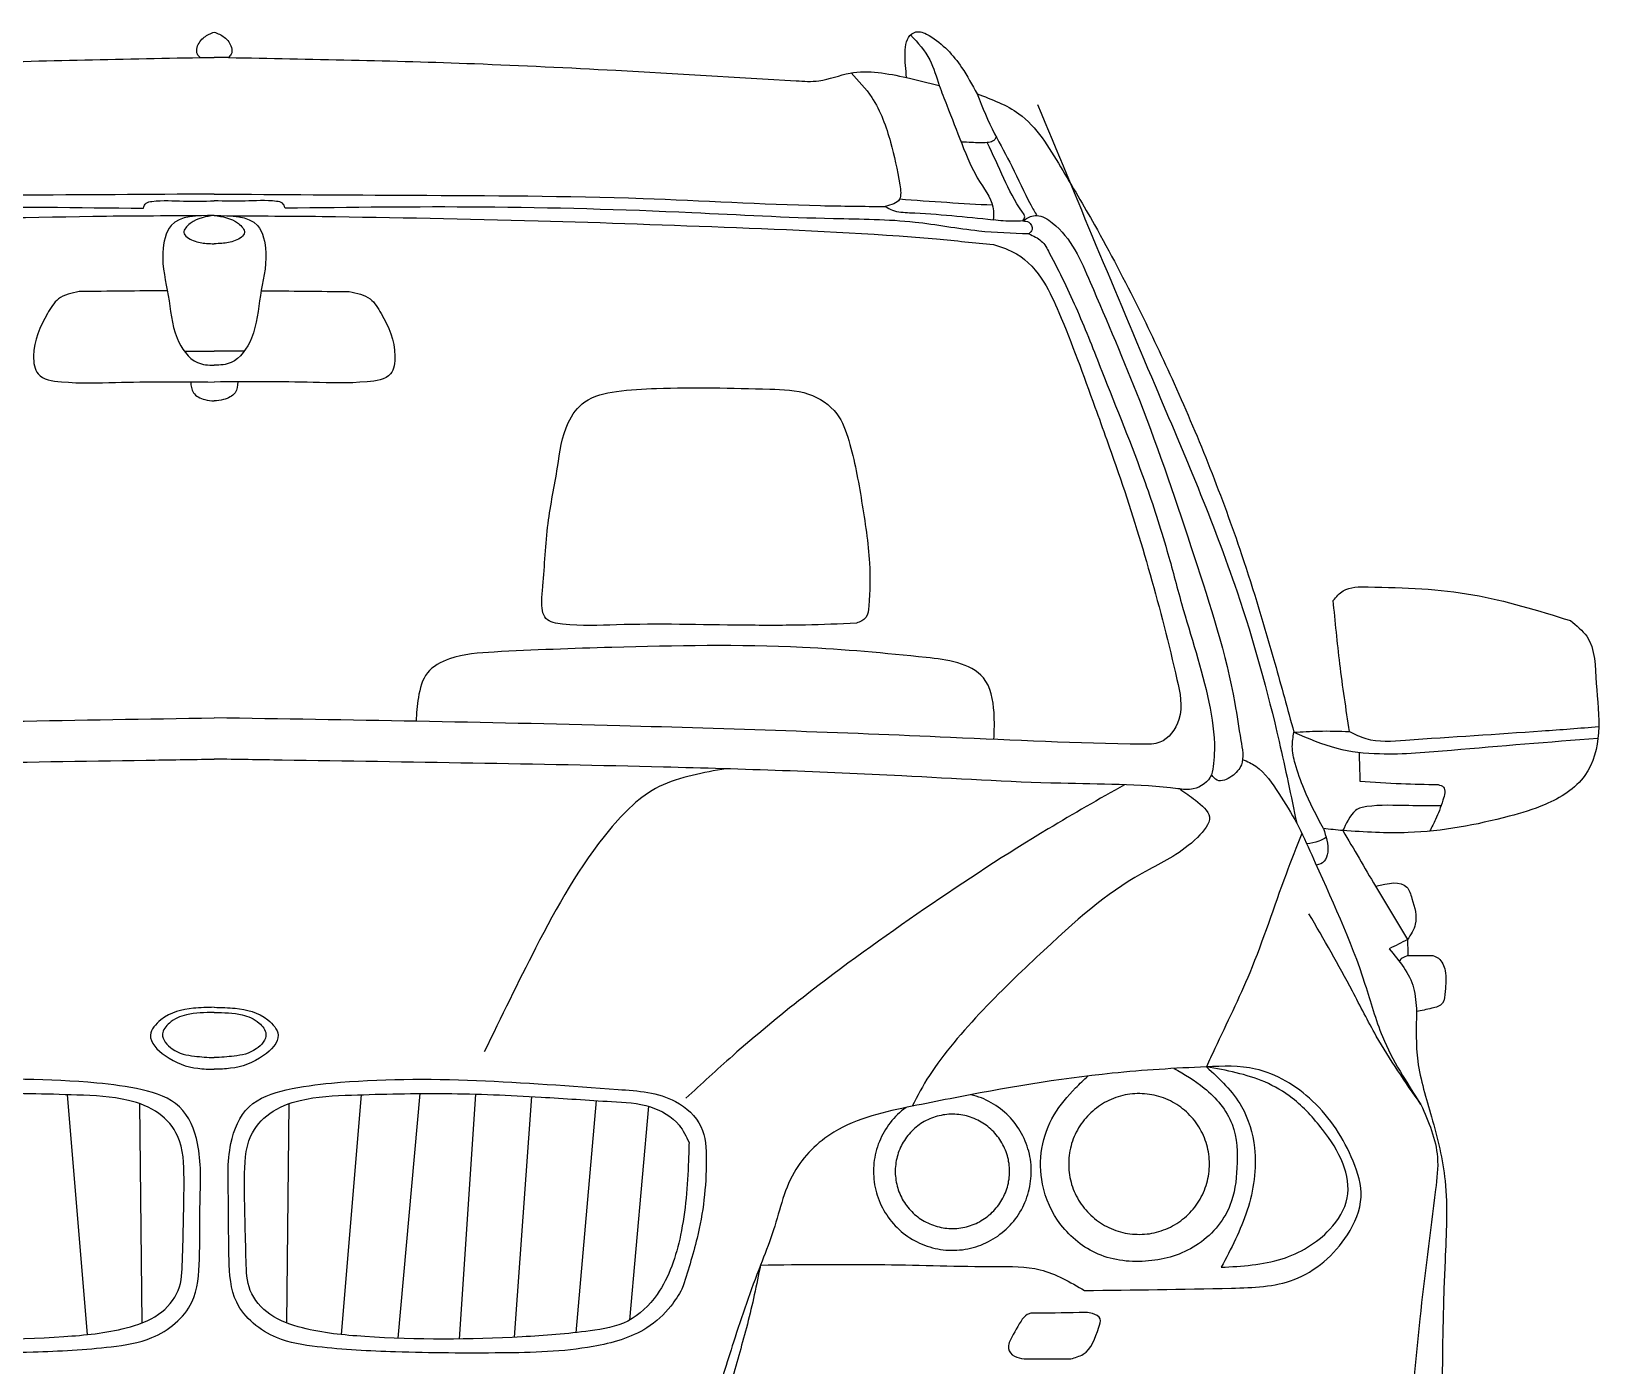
# Model space of a CAD drawing. Header units: millimetres. Extents: x -13123 to 16075, y -1 to 10560.
# Drawn here: x 6799 to 8016, y 711 to 1746 of the extents above; entities that cross this region are included whole.
import ezdxf

# ---------------------------------------------------------------- set-up
doc = ezdxf.new("R2010")
doc.units = ezdxf.units.MM
doc.header["$MEASUREMENT"] = 0
doc.layers.add('inner', color=180, linetype='Continuous')
doc.layers.add('outer', color=200, linetype='Continuous')

msp = doc.modelspace()

# ---------------------------------------------------------------- linework, layer by layer
at = {"layer": 'inner'}
for points in [[(6930.4, 1725.5), (6941.3, 1725.5)], [(6952.3, 1725.5), (6941.3, 1725.5)], [(6883.2, 925.2), (6883.2, 925.2)], [(6999.5, 925.2), (6999.5, 925.2)], [(6827.3, 920.9), (6842.8, 734.8)], [(6883.3, 914), (6885.2, 743.8)], [(6999.3, 914), (6997.5, 743.8)], [(7055.3, 920.9), (7039.9, 734.8)], [(7100.7, 921.8), (7083.7, 732)], [(7144.1, 921.4), (7131.4, 731.4)], [(7187.5, 919.5), (7173.9, 732.7)], [(7237.5, 916.4), (7221.8, 736.3)], [(7279.3, 922.4), (7279.3, 922.4)], [(7478, 910.9), (7476.3, 909.6), (7474.6, 908.3), (7473, 906.9), (7471.5, 905.5), (7469.9, 904), (7468.5, 902.4), (7467.1, 900.8), (7465.8, 899.2), (7464.5, 897.5), (7463.3, 895.7), (7462.1, 893.9), (7461, 892.1), (7460, 890.3), (7459, 888.4), (7458.1, 886.4), (7457.3, 884.5), (7456.5, 882.5), (7455.8, 880.5), (7455.2, 878.5), (7454.6, 876.4), (7454.1, 874.3), (7453.7, 872.3), (7453.4, 870.2), (7453.1, 868.1), (7452.9, 865.9), (7452.8, 863.8), (7452.8, 861.7), (7452.8, 859.6), (7452.9, 857.4), (7453.1, 855.3), (7453.3, 853.2), (7453.6, 851.1), (7454, 849), (7454.5, 846.9), (7455, 844.9), (7455.6, 842.9), (7456.3, 840.8), (7457.1, 838.9), (7457.9, 836.9), (7458.8, 835), (7459.7, 833.1), (7460.7, 831.2), (7461.8, 829.4), (7463, 827.6), (7464.2, 825.8), (7465.4, 824.1), (7466.8, 822.5), (7468.2, 820.8), (7469.6, 819.3), (7471.1, 817.8), (7472.6, 816.3), (7474.2, 814.9), (7475.9, 813.5), (7477.5, 812.2), (7479.3, 811), (7481, 809.8), (7482.9, 808.7), (7484.7, 807.7), (7486.6, 806.7), (7488.5, 805.8), (7490.5, 804.9), (7492.4, 804.1), (7494.4, 803.4), (7496.5, 802.8), (7498.5, 802.2), (7500.6, 801.7), (7502.6, 801.3), (7504.7, 800.9), (7506.9, 800.6), (7509, 800.4), (7511.1, 800.3), (7513.2, 800.2), (7515.3, 800.2), (7517.5, 800.3), (7519.6, 800.5), (7521.7, 800.7), (7523.8, 801), (7525.9, 801.4), (7528, 801.8), (7530, 802.4), (7532.1, 803), (7534.1, 803.6), (7536.1, 804.3), (7538.1, 805.1), (7540, 806), (7541.9, 807), (7543.8, 808), (7545.6, 809), (7547.4, 810.2), (7549.2, 811.3), (7550.9, 812.6), (7552.6, 813.9), (7554.2, 815.3), (7555.8, 816.7), (7557.3, 818.2), (7558.8, 819.7), (7560.2, 821.3), (7561.6, 822.9), (7562.9, 824.6), (7564.1, 826.3), (7565.3, 828.1), (7566.4, 829.9), (7567.5, 831.7), (7568.5, 833.6), (7569.4, 835.5), (7570.3, 837.4), (7571.1, 839.4), (7571.8, 841.4), (7572.5, 843.4), (7573.1, 845.5), (7573.6, 847.5), (7574, 849.6), (7574.4, 851.7), (7574.7, 853.8), (7574.9, 855.9), (7575.1, 858), (7575.2, 860.2), (7575.2, 862.3), (7575.1, 864.4), (7575, 866.5), (7574.8, 868.7), (7574.5, 870.8), (7574.1, 872.9), (7573.7, 874.9), (7573.2, 877), (7572.6, 879), (7571.9, 881.1), (7571.2, 883.1), (7570.4, 885), (7569.6, 887), (7568.7, 888.9), (7567.7, 890.8), (7566.6, 892.6), (7565.5, 894.4), (7564.3, 896.2), (7563.1, 897.9), (7561.8, 899.6), (7560.4, 901.3), (7559, 902.9), (7557.6, 904.4), (7556.1, 905.9), (7554.5, 907.3), (7552.9, 908.7), (7551.2, 910), (7549.5, 911.3), (7547.7, 912.5), (7545.9, 913.6), (7544.1, 914.7), (7542.2, 915.7), (7540.3, 916.7), (7538.4, 917.6), (7536.5, 918.4), (7534.5, 919.1), (7532.4, 919.8), (7530.4, 920.4), (7528.4, 920.9)], [(7278.3, 911.9), (7263.4, 746)]]:
    msp.add_lwpolyline(points, dxfattribs=at)
for points in [[(7713.4, 867.2), (7713.4, 869), (7713.3, 870.9), (7713.1, 872.8), (7712.9, 874.7), (7712.6, 876.6), (7712.2, 878.4), (7711.8, 880.3), (7711.3, 882.1), (7710.8, 883.9), (7710.2, 885.7), (7709.5, 887.5), (7708.8, 889.3), (7708, 891), (7707.1, 892.7), (7706.2, 894.3), (7705.2, 896), (7704.2, 897.5), (7703.1, 899.1), (7702, 900.6), (7700.8, 902.1), (7699.5, 903.5), (7698.3, 904.9), (7696.9, 906.3), (7695.5, 907.6), (7694.1, 908.8), (7692.6, 910), (7691.1, 911.2), (7689.6, 912.3), (7688, 913.3), (7686.4, 914.3), (7684.7, 915.2), (7683.1, 916.1), (7681.3, 916.9), (7679.6, 917.7), (7677.8, 918.4), (7676, 919), (7674.2, 919.5), (7672.4, 920.1), (7670.6, 920.5), (7668.7, 920.9), (7666.8, 921.2), (7665, 921.4), (7663.1, 921.6), (7661.2, 921.7), (7659.3, 921.8), (7657.4, 921.8), (7655.5, 921.7), (7653.6, 921.5), (7651.7, 921.3), (7649.8, 921), (7648, 920.7), (7646.1, 920.3), (7644.3, 919.8), (7642.5, 919.3), (7640.7, 918.7), (7638.9, 918), (7637.1, 917.3), (7635.4, 916.5), (7633.7, 915.7), (7632, 914.8), (7630.4, 913.8), (7628.8, 912.8), (7627.2, 911.7), (7625.7, 910.6), (7624.2, 909.4), (7622.8, 908.2), (7621.4, 906.9), (7620, 905.6), (7618.7, 904.2), (7617.4, 902.8), (7616.2, 901.4), (7615.1, 899.9), (7614, 898.3), (7612.9, 896.8), (7611.9, 895.1), (7611, 893.5), (7610.1, 891.8), (7609.2, 890.1), (7608.5, 888.4), (7607.8, 886.6), (7607.1, 884.8), (7606.5, 883), (7606, 881.2), (7605.6, 879.4), (7605.2, 877.5), (7604.9, 875.7), (7604.6, 873.8), (7604.4, 871.9), (7604.3, 870), (7604.2, 868.1), (7604.2, 866.2), (7604.3, 864.3), (7604.4, 862.4), (7604.6, 860.5), (7604.9, 858.7), (7605.2, 856.8), (7605.6, 854.9), (7606, 853.1), (7606.5, 851.3), (7607.1, 849.5), (7607.8, 847.7), (7608.5, 845.9), (7609.2, 844.2), (7610.1, 842.5), (7611, 840.8), (7611.9, 839.2), (7612.9, 837.6), (7614, 836), (7615.1, 834.4), (7616.2, 832.9), (7617.4, 831.5), (7618.7, 830.1), (7620, 828.7), (7621.4, 827.4), (7622.8, 826.1), (7624.2, 824.9), (7625.7, 823.7), (7627.2, 822.6), (7628.8, 821.5), (7630.4, 820.5), (7632, 819.5), (7633.7, 818.6), (7635.4, 817.8), (7637.1, 817), (7638.9, 816.3), (7640.7, 815.6), (7642.5, 815), (7644.3, 814.5), (7646.1, 814), (7648, 813.6), (7649.8, 813.3), (7651.7, 813), (7653.6, 812.8), (7655.5, 812.6), (7657.4, 812.6), (7659.3, 812.5), (7661.2, 812.6), (7663.1, 812.7), (7665, 812.9), (7666.8, 813.1), (7668.7, 813.4), (7670.6, 813.8), (7672.4, 814.3), (7674.2, 814.8), (7676, 815.3), (7677.8, 816), (7679.6, 816.6), (7681.3, 817.4), (7683.1, 818.2), (7684.7, 819.1), (7686.4, 820), (7688, 821), (7689.6, 822), (7691.1, 823.1), (7692.6, 824.3), (7694.1, 825.5), (7695.5, 826.7), (7696.9, 828), (7698.3, 829.4), (7699.5, 830.8), (7700.8, 832.2), (7702, 833.7), (7703.1, 835.2), (7704.2, 836.8), (7705.2, 838.4), (7706.2, 840), (7707.1, 841.6), (7708, 843.3), (7708.8, 845.1), (7709.5, 846.8), (7710.2, 848.6), (7710.8, 850.4), (7711.3, 852.2), (7711.8, 854), (7712.2, 855.9), (7712.6, 857.7), (7712.9, 859.6), (7713.1, 861.5), (7713.3, 863.4), (7713.4, 865.3)], [(7558.3, 861.4), (7558.3, 863), (7558.2, 864.5), (7558.1, 866), (7557.9, 867.6), (7557.6, 869.1), (7557.4, 870.6), (7557, 872.1), (7556.6, 873.6), (7556.2, 875.1), (7555.7, 876.5), (7555.1, 878), (7554.5, 879.4), (7553.9, 880.8), (7553.2, 882.1), (7552.4, 883.5), (7551.6, 884.8), (7550.8, 886.1), (7549.9, 887.4), (7549, 888.6), (7548, 889.8), (7547, 891), (7546, 892.1), (7544.9, 893.2), (7543.8, 894.2), (7542.6, 895.3), (7541.4, 896.2), (7540.2, 897.2), (7539, 898.1), (7537.7, 898.9), (7536.4, 899.7), (7535, 900.5), (7533.7, 901.2), (7532.3, 901.8), (7530.9, 902.4), (7529.4, 903), (7528, 903.5), (7526.5, 904), (7525, 904.4), (7523.5, 904.7), (7522, 905), (7520.5, 905.3), (7519, 905.5), (7517.4, 905.6), (7515.9, 905.7), (7514.4, 905.8), (7512.8, 905.8), (7511.3, 905.7), (7509.7, 905.6), (7508.2, 905.4), (7506.7, 905.2), (7505.2, 904.9), (7503.7, 904.6), (7502.2, 904.2), (7500.7, 903.7), (7499.3, 903.3), (7497.8, 902.7), (7496.4, 902.1), (7495, 901.5), (7493.6, 900.8), (7492.2, 900.1), (7490.9, 899.3), (7489.6, 898.5), (7488.3, 897.6), (7487.1, 896.7), (7485.9, 895.7), (7484.7, 894.8), (7483.6, 893.7), (7482.5, 892.6), (7481.4, 891.5), (7480.4, 890.4), (7479.4, 889.2), (7478.5, 888), (7477.6, 886.7), (7476.7, 885.5), (7475.9, 884.2), (7475.1, 882.8), (7474.4, 881.5), (7473.7, 880.1), (7473.1, 878.7), (7472.5, 877.2), (7472, 875.8), (7471.6, 874.3), (7471.1, 872.8), (7470.8, 871.3), (7470.4, 869.8), (7470.2, 868.3), (7470, 866.8), (7469.8, 865.3), (7469.7, 863.7), (7469.6, 862.2), (7469.6, 860.7), (7469.7, 859.1), (7469.8, 857.6), (7470, 856.1), (7470.2, 854.5), (7470.4, 853), (7470.8, 851.5), (7471.1, 850), (7471.6, 848.5), (7472, 847.1), (7472.5, 845.6), (7473.1, 844.2), (7473.7, 842.8), (7474.4, 841.4), (7475.1, 840), (7475.9, 838.7), (7476.7, 837.4), (7477.6, 836.1), (7478.5, 834.9), (7479.4, 833.7), (7480.4, 832.5), (7481.4, 831.3), (7482.5, 830.2), (7483.6, 829.1), (7484.7, 828.1), (7485.9, 827.1), (7487.1, 826.2), (7488.3, 825.2), (7489.6, 824.4), (7490.9, 823.6), (7492.2, 822.8), (7493.6, 822), (7495, 821.4), (7496.4, 820.7), (7497.8, 820.1), (7499.3, 819.6), (7500.7, 819.1), (7502.2, 818.7), (7503.7, 818.3), (7505.2, 818), (7506.7, 817.7), (7508.2, 817.5), (7509.7, 817.3), (7511.3, 817.2), (7512.8, 817.1), (7514.4, 817.1), (7515.9, 817.1), (7517.4, 817.2), (7519, 817.4), (7520.5, 817.6), (7522, 817.8), (7523.5, 818.1), (7525, 818.5), (7526.5, 818.9), (7528, 819.4), (7529.4, 819.9), (7530.9, 820.4), (7532.3, 821), (7533.7, 821.7), (7535, 822.4), (7536.4, 823.2), (7537.7, 824), (7539, 824.8), (7540.2, 825.7), (7541.4, 826.6), (7542.6, 827.6), (7543.8, 828.6), (7544.9, 829.7), (7546, 830.8), (7547, 831.9), (7548, 833.1), (7549, 834.3), (7549.9, 835.5), (7550.8, 836.8), (7551.6, 838), (7552.4, 839.4), (7553.2, 840.7), (7553.9, 842.1), (7554.5, 843.5), (7555.1, 844.9), (7555.7, 846.3), (7556.2, 847.8), (7556.6, 849.3), (7557, 850.8), (7557.4, 852.3), (7557.6, 853.8), (7557.9, 855.3), (7558.1, 856.8), (7558.2, 858.4), (7558.3, 859.9)]]:
    msp.add_lwpolyline(points, close=True, dxfattribs=at)
for points, knots in [([(7481.5, 1743.1), (7487.3, 1737.1), (7497.4, 1725.5), (7502.9, 1705.2), (7511.6, 1683.8), (7521.2, 1658.2), (7532.5, 1631), (7546.9, 1612.6), (7545.8, 1602), (7545.6, 1599.7)], [5.928672, 5.928672, 5.928672, 5.928672, 30.553969, 51.664532, 67.960877, 99.985652, 133.374823, 157.648487, 164.660049, 164.660049, 164.660049, 164.660049]), ([(7435.4, 1713.6), (7441.1, 1707.6), (7455.4, 1692.3), (7466.6, 1660.5), (7471.8, 1635.7), (7475.2, 1613.6), (7466.5, 1611.2), (7461.9, 1609.9)], [0, 0, 0, 0, 24.839273, 62.519304, 96.461026, 107.631759, 119.858779, 119.858779, 119.858779, 119.858779]), ([(7533.1, 1697.3), (7537.3, 1686.8), (7545.2, 1667.6), (7561.6, 1640.1), (7570.5, 1618), (7577.9, 1605.7), (7579.5, 1603)], [0, 0, 0, 0, 33.845725, 62.306495, 95.704172, 105.229881, 105.229881, 105.229881, 105.229881]), ([(7580, 1689.1), (7610.2, 1616.4), (7662.4, 1490.6), (7732.4, 1328.4), (7764.2, 1213.1), (7776.7, 1152.6), (7781.1, 1131.5)], [0, 0, 0, 0, 236.420414, 408.639509, 529.295878, 594.097389, 594.097389, 594.097389, 594.097389]), ([(7548, 1663.9), (7547.4, 1662.4), (7545.7, 1660.2), (7538.2, 1659.1), (7530.2, 1659.5), (7523.5, 1659.8), (7520.7, 1659.9)], [7.398991, 7.398991, 7.398991, 7.398991, 12.244038, 16.565654, 28.658359, 36.839945, 36.839945, 36.839945, 36.839945]), ([(7568.6, 1598.7), (7569.3, 1599.8), (7571, 1602), (7562.4, 1613.3), (7554.1, 1631.6), (7545.4, 1650.2), (7541, 1659.6)], [0, 0, 0, 0, 3.43032, 7.464642, 37.388118, 68.174072, 68.174072, 68.174072, 68.174072]), ([(6941.3, 1619.6), (6890.1, 1619.3), (6779.2, 1618.5), (6622.3, 1618.2), (6500.1, 1610.7), (6437.5, 1610.1), (6420.7, 1609.9)], [10.271212, 10.271212, 10.271212, 10.271212, 163.927856, 342.962835, 480.853024, 531.002412, 531.002412, 531.002412, 531.002412]), ([(6941.3, 1619.6), (6992.6, 1619.3), (7103.4, 1618.5), (7260.3, 1618.2), (7382.5, 1610.7), (7445.2, 1610.1), (7461.9, 1609.9)], [10.271212, 10.271212, 10.271212, 10.271212, 163.927856, 342.962835, 480.853024, 531.002412, 531.002412, 531.002412, 531.002412]), ([(6309.4, 1588.7), (6322.4, 1589.1), (6352, 1590.1), (6402, 1599.9), (6476.6, 1600), (6588.4, 1606.5), (6730.3, 1610.5), (6835.6, 1609.2), (6886.4, 1608.6)], [0, 0, 0, 0, 38.994457, 88.89938, 152.196925, 262.048319, 425.274496, 577.788862, 577.788862, 577.788862, 577.788862]), ([(6886.4, 1608.6), (6886.9, 1610.2), (6888, 1613.3), (6900.2, 1615), (6917.1, 1613.8), (6933.3, 1614.1), (6941.3, 1614.4)], [0, 0, 0, 0, 4.508355, 9.183449, 33.649661, 57.621858, 57.621858, 57.621858, 57.621858]), ([(6996.3, 1608.6), (6995.8, 1610.2), (6994.7, 1613.3), (6982.5, 1615), (6965.6, 1613.8), (6949.4, 1614.1), (6941.3, 1614.4)], [0, 0, 0, 0, 4.508355, 9.183449, 33.649661, 57.621858, 57.621858, 57.621858, 57.621858]), ([(7573.3, 1588.7), (7560.3, 1589.1), (7530.7, 1590.1), (7480.7, 1599.9), (7406.1, 1600), (7294.2, 1606.5), (7152.4, 1610.5), (7047.1, 1609.2), (6996.3, 1608.6)], [0, 0, 0, 0, 38.994457, 88.89938, 152.196925, 262.048319, 425.274496, 577.788862, 577.788862, 577.788862, 577.788862]), ([(7461.9, 1609.9), (7463.8, 1608.9), (7469.5, 1605.6), (7498.5, 1604.6), (7524.2, 1601.9), (7545.6, 1599.7)], [0, 0, 0, 0, 6.336205, 19.595037, 84.715467, 84.715467, 84.715467, 84.715467]), ([(7545.2, 1610.9), (7533.4, 1611.5), (7509.2, 1612.9), (7485.2, 1614.6), (7472.9, 1615.6)], [7.22736, 7.22736, 7.22736, 7.22736, 42.668513, 79.675957, 79.675957, 79.675957, 79.675957]), ([(6857.7, 1602.3), (6801.8, 1601.4), (6694.6, 1599.5), (6535.7, 1593.7), (6417.8, 1588.8), (6351.5, 1581.9), (6336.8, 1580.4)], [0, 0, 0, 0, 167.586402, 321.628917, 476.990175, 521.471367, 521.471367, 521.471367, 521.471367]), ([(6941.3, 1602.9), (6928.1, 1602.9), (6906.4, 1603), (6898.9, 1569.4), (6906.8, 1541.1), (6908.5, 1510.5), (6924, 1487.9), (6936.7, 1486.8), (6941.3, 1486.8)], [0, 0, 0, 0, 34.318231, 56.102228, 89.844232, 123.656054, 148.25342, 161.648184, 161.648184, 161.648184, 161.648184]), ([(6941.3, 1602.9), (6935, 1602.1), (6925.8, 1601), (6914.8, 1589.1), (6925.8, 1582.4), (6933.8, 1581.3), (6939.3, 1581.1), (6941.3, 1581.1)], [0, 0, 0, 0, 19.707109, 28.231566, 37.784723, 48.399912, 54.415161, 54.415161, 54.415161, 54.415161]), ([(6941.3, 1602.9), (6954.6, 1602.9), (6976.3, 1603), (6983.8, 1569.4), (6975.9, 1541.1), (6974.2, 1510.5), (6958.6, 1487.9), (6946, 1486.8), (6941.3, 1486.8)], [0, 0, 0, 0, 34.318231, 56.102228, 89.844232, 123.656054, 148.25342, 161.648184, 161.648184, 161.648184, 161.648184]), ([(6941.3, 1602.9), (6947.7, 1602.1), (6956.9, 1601), (6967.9, 1589.1), (6956.9, 1582.4), (6948.8, 1581.3), (6943.3, 1581.1), (6941.3, 1581.1)], [0, 0, 0, 0, 19.707109, 28.231566, 37.784723, 48.399912, 54.415161, 54.415161, 54.415161, 54.415161]), ([(7025, 1602.3), (7080.9, 1601.4), (7188.1, 1599.5), (7346.9, 1593.7), (7464.9, 1588.8), (7531.1, 1581.9), (7545.9, 1580.4)], [0, 0, 0, 0, 167.586402, 321.628917, 476.990175, 521.471367, 521.471367, 521.471367, 521.471367]), ([(7568.6, 1598.7), (7563.5, 1598.5), (7555.8, 1598.2), (7548.2, 1599.3), (7545.6, 1599.7)], [0, 0, 0, 0, 15.119246, 23.030155, 23.030155, 23.030155, 23.030155]), ([(7568.6, 1598.7), (7570.5, 1600), (7573.8, 1602.3), (7582.3, 1603.8), (7604.6, 1589.6), (7626.8, 1537), (7664.1, 1451.3), (7700.6, 1342.2), (7729.4, 1253.1), (7736.9, 1199.7), (7741.1, 1178.2), (7731.6, 1167.5), (7720.3, 1162.3), (7716.3, 1167.4), (7714.9, 1169.2)], [0, 0, 0, 0, 6.798453, 11.886215, 25.116984, 79.78307, 179.066118, 307.514232, 425.706758, 454.885267, 473.765243, 485.38091, 496.990106, 503.287096, 503.287096, 503.287096, 503.287096]), ([(7568.6, 1598.7), (7570.2, 1598.7), (7574.1, 1598.7), (7577, 1592.4), (7574.4, 1589.7), (7573.3, 1588.7)], [0, 0, 0, 0, 4.763136, 11.000694, 15.236002, 15.236002, 15.236002, 15.236002]), ([(6309.4, 1588.7), (6305.9, 1587.1), (6298.9, 1584.1), (6287.1, 1562.1), (6271.1, 1529.3), (6247.7, 1469), (6222.6, 1407.9), (6202.8, 1347.4), (6188.3, 1290), (6171.2, 1239.7), (6164.7, 1197.2), (6166, 1178.4), (6167.3, 1165.8), (6179.8, 1156.4), (6220.3, 1162), (6295.3, 1161.5), (6428.4, 1170.1), (6629.7, 1176.7), (6807.6, 1179.1), (6923.7, 1181), (6941.3, 1181.3)], [0, 0, 0, 0, 11.070609, 22.08312, 72.257853, 122.526677, 215.28527, 270.678825, 313.319691, 392.786436, 430.132978, 440.724423, 449.481715, 467.386526, 479.494427, 570.255606, 693.662879, 878.844075, 1174.518109, 1227.34361, 1227.34361, 1227.34361, 1227.34361]), ([(7573.3, 1588.7), (7576.8, 1587.1), (7583.8, 1584.1), (7595.6, 1562.1), (7611.6, 1529.3), (7634.9, 1469), (7660.1, 1407.9), (7679.8, 1347.4), (7694.4, 1290), (7711.5, 1239.7), (7718, 1197.2), (7716.7, 1178.4), (7715.4, 1165.8), (7702.9, 1156.4), (7662.4, 1162), (7587.3, 1161.5), (7454.2, 1170.1), (7253, 1176.7), (7075.1, 1179.1), (6958.9, 1181), (6941.3, 1181.3)], [0, 0, 0, 0, 11.070609, 22.08312, 72.257853, 122.526677, 215.28527, 270.678825, 313.319691, 392.786436, 430.132978, 440.724423, 449.481715, 467.386526, 479.494427, 570.255606, 693.662879, 878.844075, 1174.518109, 1227.34361, 1227.34361, 1227.34361, 1227.34361]), ([(6336.8, 1580.4), (6330.6, 1578.4), (6314.6, 1573.3), (6297.2, 1552.9), (6278.9, 1512), (6261, 1462.1), (6226.8, 1368.1), (6204.5, 1288.8), (6188.1, 1214.4), (6203.8, 1192.6), (6268.1, 1193.2), (6404.6, 1200), (6646.4, 1208.5), (6836.6, 1211.6), (6941.3, 1213.2)], [0, 0, 0, 0, 19.283866, 49.826756, 75.984848, 154.480648, 208.423357, 375.386982, 406.47981, 429.434728, 443.063455, 592.121928, 848.708177, 1163.498406, 1163.498406, 1163.498406, 1163.498406]), ([(7545.9, 1580.4), (7552.1, 1578.4), (7568.1, 1573.3), (7585.5, 1552.9), (7603.8, 1512), (7621.7, 1462.1), (7655.9, 1368.1), (7678.2, 1288.8), (7694.6, 1214.4), (7678.8, 1192.6), (7614.6, 1193.2), (7478, 1200), (7236.2, 1208.5), (7046.1, 1211.6), (6941.3, 1213.2)], [0, 0, 0, 0, 19.283866, 49.826756, 75.984848, 154.480648, 208.423357, 375.386982, 406.47981, 429.434728, 443.063455, 592.121928, 848.708177, 1163.498406, 1163.498406, 1163.498406, 1163.498406]), ([(6836.6, 1543.9), (6830.7, 1542.8), (6820, 1540.6), (6808, 1520.8), (6799.3, 1502), (6802.8, 1476.3), (6832, 1472.4), (6875.5, 1474.1), (6915.3, 1474.1), (6941.3, 1473.8)], [0, 0, 0, 0, 17.182728, 31.190894, 66.001826, 80.28243, 99.418379, 141.418809, 218.610829, 218.610829, 218.610829, 218.610829]), ([(7046.1, 1543.9), (7052, 1542.8), (7062.7, 1540.6), (7074.7, 1520.8), (7083.4, 1502), (7079.8, 1476.3), (7050.6, 1472.4), (7007.2, 1474.1), (6967.4, 1474.1), (6941.3, 1473.8)], [0, 0, 0, 0, 17.182728, 31.190894, 66.001826, 80.28243, 99.418379, 141.418809, 218.610829, 218.610829, 218.610829, 218.610829]), ([(6923.2, 1474), (6923.2, 1470.8), (6923.9, 1464.3), (6933, 1459.9), (6938.9, 1459.3), (6941.3, 1459.2)], [4.225349, 4.225349, 4.225349, 4.225349, 13.175402, 23.608841, 30.80592, 30.80592, 30.80592, 30.80592]), ([(6959.5, 1474), (6959.5, 1470.8), (6958.7, 1464.3), (6949.7, 1459.9), (6943.7, 1459.3), (6941.3, 1459.2)], [4.225349, 4.225349, 4.225349, 4.225349, 13.175402, 23.608841, 30.80592, 30.80592, 30.80592, 30.80592]), ([(7439.5, 1286.7), (7442.3, 1287.8), (7448.3, 1290.2), (7450.1, 1308.9), (7450.5, 1337.9), (7443.7, 1381.5), (7436.9, 1420.2), (7425.8, 1451.7), (7401.7, 1467.5), (7352.8, 1468.9), (7303, 1470), (7255.3, 1467.5), (7228.6, 1461.8), (7211.6, 1438.3), (7207.8, 1404.6), (7198.8, 1363), (7197.6, 1327.5), (7195, 1303.7), (7196.1, 1288.1), (7222.4, 1284), (7270.9, 1286.8), (7335.3, 1285), (7397.2, 1284.9), (7426.3, 1286.1), (7439.5, 1286.7)], [0, 0, 0, 0, 8.531654, 17.819432, 51.035423, 99.474769, 147.581444, 170.392375, 197.074364, 227.364015, 315.267603, 346.464587, 372.384541, 392.900102, 428.400583, 472.651455, 521.212365, 532.670236, 546.934086, 560.571241, 602.318881, 701.007658, 749.032124, 788.548423, 788.548423, 788.548423, 788.548423]), ([(7546.2, 1196.5), (7546.5, 1203.4), (7547, 1219.6), (7542.4, 1245.7), (7517.6, 1257.5), (7470.2, 1262.6), (7380.5, 1270.9), (7268.6, 1268.7), (7177.2, 1265.6), (7128.4, 1262.5), (7104.4, 1249.9), (7099.2, 1229.7), (7098.2, 1216.7), (7098, 1210.6)], [6.426469, 6.426469, 6.426469, 6.426469, 27.28519, 55.401536, 78.406865, 103.179035, 199.548518, 347.354164, 438.807426, 473.99177, 494.081083, 514.357302, 532.826682, 532.826682, 532.826682, 532.826682]), ([(7822, 1202.6), (7826.2, 1200.5), (7839.7, 1194), (7891.5, 1198), (7950.8, 1201.5), (8000.7, 1205.3), (8015.4, 1206.5)], [0, 0, 0, 0, 13.795713, 44.608468, 150.662589, 194.958915, 194.958915, 194.958915, 194.958915]), ([(7801.8, 1127.3), (7796.5, 1137.4), (7787.9, 1153.7), (7780.3, 1175.2), (7776.9, 1190.3), (7778.3, 1198.4), (7778.9, 1202.1)], [0, 0, 0, 0, 34.219332, 55.188551, 68.582537, 79.762222, 79.762222, 79.762222, 79.762222]), ([(7778.9, 1202.1), (7789.8, 1197.4), (7811, 1188.2), (7853, 1183.9), (7920.5, 1190.1), (7977, 1194.6), (8014.8, 1197.6)], [0, 0, 0, 0, 35.531013, 68.960439, 124.997435, 238.880079, 238.880079, 238.880079, 238.880079]), ([(7739.1, 1181), (7742.7, 1179.5), (7754.5, 1174), (7767.3, 1154.6), (7781.7, 1131.8), (7803.7, 1082.1), (7829, 1028.3), (7847.5, 959.5), (7866.4, 930.4), (7877.5, 913.3)], [7.964182, 7.964182, 7.964182, 7.964182, 19.546463, 47.233879, 74.224724, 101.282192, 209.828942, 252.673055, 313.299833, 313.299833, 313.299833, 313.299833]), ([(7338.3, 1173.7), (7329.6, 1172.4), (7311.9, 1169), (7278, 1159.1), (7232.8, 1113.1), (7192.7, 1040.6), (7163.9, 981.1), (7150.8, 954.1)], [59.431652, 59.431652, 59.431652, 59.431652, 85.967001, 113.078873, 164.063129, 272.328343, 362.228628, 362.228628, 362.228628, 362.228628]), ([(7647.6, 1161.4), (7627.7, 1150.2), (7574.8, 1120), (7491.3, 1065.3), (7409.5, 1006.6), (7348.7, 956.4), (7319.3, 929.3), (7307.3, 918.2)], [24.655333, 24.655333, 24.655333, 24.655333, 93.077929, 207.428455, 323.948242, 394.936424, 443.844474, 443.844474, 443.844474, 443.844474]), ([(7690.6, 1158), (7694.5, 1155.4), (7703.2, 1149.1), (7718.4, 1136.5), (7696.7, 1110.6), (7643.4, 1085.5), (7598.8, 1047), (7508.5, 960.2), (7486.7, 920), (7482.7, 911.9)], [18.642958, 18.642958, 18.642958, 18.642958, 32.756874, 49.479378, 67.839532, 114.596921, 237.839696, 348.648069, 375.451011, 375.451011, 375.451011, 375.451011]), ([(7830.1, 1164.1), (7840.8, 1163.4), (7861, 1162), (7881.3, 1161.7), (7890.8, 1161.5)], [0, 0, 0, 0, 32.170116, 60.80447, 60.80447, 60.80447, 60.80447]), ([(7890.8, 1161.5), (7892.4, 1161), (7897.5, 1159.4), (7893.8, 1146.4), (7889.8, 1136.2), (7885.9, 1128.4), (7884.2, 1125.3)], [0, 0, 0, 0, 4.520373, 14.618528, 30.705816, 41.126761, 41.126761, 41.126761, 41.126761]), ([(7893.1, 1145), (7884.8, 1145), (7865.6, 1145), (7842.5, 1146), (7823.9, 1142.3), (7819, 1130), (7816.9, 1126), (7816.8, 1126)], [17.954141, 17.954141, 17.954141, 17.954141, 42.824604, 75.55093, 85.183624, 102.589015, 102.811685, 102.811685, 102.811685, 102.811685]), ([(7785.1, 1123.6), (7780.9, 1113.1), (7766.8, 1077.3), (7748.5, 1020), (7724.4, 971.6), (7713.2, 947.3), (7711.1, 942.6)], [7.89299, 7.89299, 7.89299, 7.89299, 41.721789, 123.299, 188.09779, 203.59004, 203.59004, 203.59004, 203.59004]), ([(7804, 1120.5), (7802.1, 1119.4), (7797.4, 1116.7), (7792, 1116), (7788.8, 1115.6)], [2.882313, 2.882313, 2.882313, 2.882313, 9.438745, 19.003867, 19.003867, 19.003867, 19.003867]), ([(7801.8, 1127.3), (7803.8, 1121.4), (7806.7, 1113.1), (7803.4, 1101.2), (7798.7, 1099.6), (7796.3, 1099.1)], [0, 0, 0, 0, 18.472146, 26.112378, 33.109943, 33.109943, 33.109943, 33.109943]), ([(7877.5, 913.3), (7865.4, 930.7), (7845.8, 958.9), (7820.2, 1010.2), (7802.1, 1041.5), (7790.6, 1061.3)], [0, 0, 0, 0, 63.415264, 102.879532, 171.78264, 171.78264, 171.78264, 171.78264]), ([(7852.9, 1034.1), (7860.8, 1024.6), (7872.7, 1010.1), (7873.7, 991.8), (7874.1, 985.5)], [0, 0, 0, 0, 35.643889, 54.156596, 54.156596, 54.156596, 54.156596]), ([(7867.4, 1029), (7865.7, 1028.3), (7863.1, 1027.3), (7861.2, 1025.4), (7860.6, 1024.5)], [0, 0, 0, 0, 5.069167, 8.314354, 8.314354, 8.314354, 8.314354]), ([(6941.3, 988.7), (6935.9, 988.7), (6921.6, 988.2), (6902.7, 983.9), (6887.2, 965.6), (6905.4, 947.3), (6923.7, 941.2), (6937.1, 940.7), (6941.3, 940.7)], [6.410918, 6.410918, 6.410918, 6.410918, 22.670269, 49.456675, 63.677954, 83.154441, 110.524377, 123.29419, 123.29419, 123.29419, 123.29419]), ([(6941.3, 988.7), (6946.8, 988.7), (6961.1, 988.2), (6980, 983.9), (6995.5, 965.6), (6977.3, 947.3), (6959, 941.2), (6945.6, 940.7), (6941.3, 940.7)], [6.410918, 6.410918, 6.410918, 6.410918, 22.670269, 49.456675, 63.677954, 83.154441, 110.524377, 123.29419, 123.29419, 123.29419, 123.29419]), ([(6941.3, 984.6), (6934, 984.7), (6921.8, 984.4), (6907.3, 978.6), (6898.2, 966.9), (6909.6, 953.5), (6925, 950.6), (6936.2, 949.9), (6941.3, 949.7)], [2.306104, 2.306104, 2.306104, 2.306104, 24.067543, 38.674448, 48.613891, 62.451739, 80.494587, 95.933524, 95.933524, 95.933524, 95.933524]), ([(6941.3, 984.6), (6948.7, 984.7), (6960.9, 984.4), (6975.3, 978.6), (6984.5, 966.9), (6973.1, 953.5), (6957.6, 950.6), (6946.5, 949.9), (6941.3, 949.7)], [2.306104, 2.306104, 2.306104, 2.306104, 24.067543, 38.674448, 48.613891, 62.451739, 80.494587, 95.933524, 95.933524, 95.933524, 95.933524]), ([(6266.2, 769), (6228.5, 769.5), (6174.6, 770.1), (6100.1, 772.3), (6064, 803.9), (6048, 840.5), (6059.9, 879), (6084.8, 917.3), (6128.7, 944.2), (6183.7, 942.2), (6262.6, 937.5), (6338.9, 924.2), (6410.9, 909.8), (6457.1, 899.9), (6497.1, 860.8), (6504.8, 820.3), (6522.4, 777.3), (6537.7, 732.9), (6550.4, 690.1), (6562.6, 657.9), (6583, 642), (6621.3, 630.6), (6659.9, 634.5), (6730.2, 633.6), (6819.6, 635.3), (6900.4, 634.6), (6941.3, 634.2)], [0, 0, 0, 0, 114.182682, 162.999829, 217.056889, 248.195261, 276.69077, 333.011315, 383.859746, 421.802809, 495.0897, 622.438626, 652.449203, 716.399424, 760.359753, 810.822447, 836.733004, 900.041099, 951.194424, 971.553456, 1001.706634, 1024.410328, 1090.383103, 1115.781783, 1235.604486, 1358.351684, 1358.351684, 1358.351684, 1358.351684]), ([(7616.5, 769), (7654.2, 769.5), (7708, 770.1), (7782.5, 772.3), (7818.7, 803.9), (7834.6, 840.5), (7822.8, 879), (7797.9, 917.3), (7754, 944.2), (7699, 942.2), (7620.1, 937.5), (7543.8, 924.2), (7471.8, 909.8), (7425.6, 899.9), (7385.6, 860.8), (7377.9, 820.3), (7360.3, 777.3), (7345, 732.9), (7332.2, 690.1), (7320.1, 657.9), (7299.7, 642), (7261.4, 630.6), (7222.8, 634.5), (7152.5, 633.6), (7063.1, 635.3), (6982.2, 634.6), (6941.3, 634.2)], [0, 0, 0, 0, 114.182682, 162.999829, 217.056889, 248.195261, 276.69077, 333.011315, 383.859746, 421.802809, 495.0897, 622.438626, 652.449203, 716.399424, 760.359753, 810.822447, 836.733004, 900.041099, 951.194424, 971.553456, 1001.706634, 1024.410328, 1090.383103, 1115.781783, 1235.604486, 1358.351684, 1358.351684, 1358.351684, 1358.351684]), ([(7685.8, 941.3), (7694, 936.9), (7712.2, 926), (7734.6, 899.7), (7735.6, 865.5), (7731.3, 830.4), (7705.3, 800.8), (7666.2, 789.3), (7626.5, 793.4), (7596.2, 817.8), (7582.3, 848.9), (7581.6, 879.6), (7591.4, 905.9), (7606.3, 923.2), (7616, 932.5), (7619.3, 935.5)], [16.912304, 16.912304, 16.912304, 16.912304, 44.89528, 80.331266, 114.47883, 144.026859, 184.93217, 223.431082, 262.985046, 299.708988, 334.419166, 362.067591, 389.784117, 416.469588, 429.933778, 429.933778, 429.933778, 429.933778]), ([(7722.5, 787), (7738.6, 787.9), (7769.3, 789.6), (7804.9, 810.5), (7823.7, 839.7), (7818.2, 869.7), (7801.2, 895), (7781, 917.6), (7750.2, 935.4), (7726.5, 939.8), (7711.1, 942.6)], [0, 0, 0, 0, 47.6118, 91.210665, 119.112994, 145.555707, 176.753761, 210.570929, 235.364586, 282.042911, 282.042911, 282.042911, 282.042911]), ([(7711.1, 942.6), (7721.3, 933.1), (7739.8, 915.8), (7751.8, 874.8), (7745.3, 830.2), (7730.1, 801.4), (7722.5, 787)], [0, 0, 0, 0, 41.045054, 74.684242, 123.444033, 172.101218, 172.101218, 172.101218, 172.101218]), ([(6578.5, 770.1), (6574.2, 783.2), (6563.7, 815.7), (6558.6, 858), (6560.5, 897.9), (6587.5, 922.3), (6650.3, 926.4), (6738.1, 933.5), (6825.3, 933.4), (6884, 926.1), (6917.6, 915.1), (6932, 879), (6929.8, 838.5), (6930.5, 797.8), (6927.9, 755.6), (6896.5, 730.3), (6852.1, 723.6), (6793.6, 720.6), (6722.1, 720.2), (6656.3, 721.7), (6609.9, 734.5), (6588.2, 753.9), (6581.2, 765.6), (6578.5, 770.1)], [0, 0, 0, 0, 41.332123, 102.152373, 128.52728, 156.170037, 201.767991, 311.846903, 424.274757, 459.827218, 491.598458, 523.346544, 566.969403, 613.100201, 647.092671, 688.378947, 720.794967, 781.539423, 863.898441, 935.149448, 979.194913, 1004.407423, 1020.052679, 1020.052679, 1020.052679, 1020.052679]), ([(7304.2, 770.1), (7308.4, 783.2), (7319, 815.7), (7324.1, 858), (7322.2, 897.9), (7295.1, 922.3), (7232.4, 926.4), (7144.6, 933.5), (7057.4, 933.4), (6998.7, 926.1), (6965.1, 915.1), (6950.6, 879), (6952.9, 838.5), (6952.1, 797.8), (6954.8, 755.6), (6986.2, 730.3), (7030.6, 723.6), (7089.1, 720.6), (7160.6, 720.2), (7226.4, 721.7), (7272.8, 734.5), (7294.4, 753.9), (7301.5, 765.6), (7304.2, 770.1)], [0, 0, 0, 0, 41.332123, 102.152373, 128.52728, 156.170037, 201.767991, 311.846903, 424.274757, 459.827218, 491.598458, 523.346544, 566.969403, 613.100201, 647.092671, 688.378947, 720.794967, 781.539423, 863.898441, 935.149448, 979.194913, 1004.407423, 1020.052679, 1020.052679, 1020.052679, 1020.052679]), ([(6573, 883.9), (6575.3, 888.6), (6581.3, 901.3), (6603.9, 914.2), (6641.3, 915.9), (6694.2, 919.8), (6761.5, 922.6), (6823.8, 921.2), (6870.2, 919.2), (6898.7, 908.8), (6917.4, 886.7), (6918.3, 844.8), (6917, 806), (6915.9, 767.9), (6898.3, 747.9), (6866.2, 736.8), (6800.3, 730.5), (6725.3, 730.9), (6657.6, 736.1), (6619.1, 742.5), (6591.5, 769.7), (6576.9, 814.5), (6573.7, 855), (6573.1, 879.1), (6573, 883.9)], [0, 0, 0, 0, 15.324842, 41.693383, 72.285447, 127.097515, 201.063404, 274.135714, 314.27259, 339.985215, 362.710744, 396.287232, 460.218021, 483.08227, 507.144417, 534.412291, 583.157806, 705.25849, 758.195832, 788.489237, 819.165116, 868.626283, 926.530855, 940.927669, 940.927669, 940.927669, 940.927669]), ([(7309.7, 883.9), (7307.4, 888.6), (7301.3, 901.3), (7278.8, 914.2), (7241.4, 915.9), (7188.5, 919.8), (7121.2, 922.6), (7058.9, 921.2), (7012.5, 919.2), (6984, 908.8), (6965.3, 886.7), (6964.4, 844.8), (6965.7, 806), (6966.7, 767.9), (6984.4, 747.9), (7016.5, 736.8), (7082.4, 730.5), (7157.4, 730.9), (7225.1, 736.1), (7263.6, 742.5), (7291.2, 769.7), (7305.8, 814.5), (7308.9, 855), (7309.5, 879.1), (7309.7, 883.9)], [0, 0, 0, 0, 15.324842, 41.693383, 72.285447, 127.097515, 201.063404, 274.135714, 314.27259, 339.985215, 362.710744, 396.287232, 460.218021, 483.08227, 507.144417, 534.412291, 583.157806, 705.25849, 758.195832, 788.489237, 819.165116, 868.626283, 926.530855, 940.927669, 940.927669, 940.927669, 940.927669]), ([(7877.5, 913.3), (7883.3, 899.9), (7892.7, 878.6), (7885.6, 821.8), (7869.7, 698.3), (7861.3, 563.6), (7841.2, 465.4), (7837.8, 448.9)], [0, 0, 0, 0, 42.778593, 67.848572, 168.872271, 419.268406, 469.732017, 469.732017, 469.732017, 469.732017]), ([(6517.5, 788.8), (6520.7, 773.4), (6526.9, 743.4), (6537.7, 708.2), (6546.2, 675.7), (6555, 647.6), (6585, 629.5), (6636.8, 622.8), (6738.7, 625.9), (6847, 623), (6923.6, 623.2), (6941.3, 623.3)], [0, 0, 0, 0, 47.058818, 91.87987, 109.911309, 148.647841, 175.20397, 209.555971, 304.322518, 480.944159, 534.20412, 534.20412, 534.20412, 534.20412]), ([(7365.1, 788.8), (7362, 773.4), (7355.8, 743.4), (7345, 708.2), (7336.5, 675.7), (7327.7, 647.6), (7297.7, 629.5), (7245.8, 622.8), (7143.9, 625.9), (7035.7, 623), (6959.1, 623.2), (6941.3, 623.3)], [0, 0, 0, 0, 47.058818, 91.87987, 109.911309, 148.647841, 175.20397, 209.555971, 304.322518, 480.944159, 534.20412, 534.20412, 534.20412, 534.20412]), ([(7365.1, 788.8), (7397.3, 789.2), (7458.3, 789.9), (7529.9, 787.2), (7584, 788), (7605.3, 775.5), (7616.5, 769)], [0, 0, 0, 0, 96.369002, 182.496936, 217.030312, 255.044741, 255.044741, 255.044741, 255.044741]), ([(7574.9, 751.4), (7573.9, 751.1), (7570.6, 750.2), (7564.7, 741.7), (7560.8, 734.1), (7558, 728.6)], [0, 0, 0, 0, 3.117592, 10.193755, 29.159643, 29.159643, 29.159643, 29.159643]), ([(7627.5, 740.5), (7628.4, 742.8), (7630.3, 747.7), (7621.4, 752.4), (7603.6, 751.5), (7587.5, 751.4), (7574.9, 751.4)], [0, 0, 0, 0, 6.604569, 13.855125, 24.231645, 61.647354, 61.647354, 61.647354, 61.647354]), ([(7605.8, 716), (7609.2, 717), (7620.7, 720), (7624.7, 732), (7627.5, 740.5)], [0, 0, 0, 0, 10.219969, 34.378609, 34.378609, 34.378609, 34.378609]), ([(7558, 728.6), (7557.6, 727.1), (7556.6, 723), (7561.9, 717.1), (7567, 716.4), (7569.6, 716)], [0, 0, 0, 0, 4.521415, 12.128134, 19.907557, 19.907557, 19.907557, 19.907557])]:
    msp.add_open_spline(points, degree=3, knots=knots, dxfattribs=at)
for points in [[(7478.5, 1710), (7486.9, 1708), (7495.3, 1705.9), (7503.8, 1703.8)], [(6941.3, 1602.9), (6913.4, 1602.7), (6885.6, 1602.5), (6857.7, 1602.3)], [(6941.3, 1602.9), (6969.2, 1602.7), (6997.1, 1602.5), (7025, 1602.3)], [(6904.9, 1544.6), (6882.2, 1544.4), (6859.4, 1544.2), (6836.6, 1543.9)], [(6977.7, 1544.6), (7000.5, 1544.4), (7023.3, 1544.2), (7046.1, 1543.9)], [(6918.2, 1497.6), (6925.9, 1497.6), (6933.6, 1497.6), (6941.3, 1497.7)], [(6964.5, 1497.6), (6956.8, 1497.6), (6949, 1497.6), (6941.3, 1497.7)], [(7829.5, 1186.6), (7829.7, 1179.1), (7829.9, 1171.6), (7830.1, 1164.1)], [(7816.9, 1125.8), (7811.9, 1126.3), (7806.9, 1126.8), (7801.8, 1127.3)], [(7842.2, 1082.7), (7850.5, 1068.9), (7858.7, 1055), (7867, 1041.2)], [(7867, 1041.2), (7862.3, 1038.8), (7857.6, 1036.5), (7852.9, 1034.1)], [(7569.6, 716), (7581.6, 716), (7593.7, 716), (7605.8, 716)]]:
    msp.add_open_spline(points, degree=3, dxfattribs=at)
at = {"layer": 'outer'}
msp.add_open_spline([(6941.3, 1745.3), (6938.6, 1744.2), (6932.9, 1741.8), (6927.8, 1735.1), (6927.4, 1728.3), (6929.6, 1726.3), (6930.4, 1725.5), (6866.8, 1724.3), (6766.5, 1722.5), (6619.7, 1715.3), (6536.5, 1710.3), (6489.9, 1707.5), (6484, 1707.1), (6469.7, 1706.1), (6442.2, 1717.9), (6419, 1713.1), (6404.2, 1710), (6404.9, 1716.2), (6406.2, 1727.3), (6404.2, 1742.8), (6394.2, 1746.6), (6378.3, 1738.5), (6362.6, 1721.7), (6353.3, 1704.3), (6349.6, 1697.3), (6338.1, 1693.1), (6309.8, 1682.6), (6284.4, 1640.3), (6254.6, 1589.9), (6225.1, 1533.5), (6185, 1449.1), (6148.6, 1357.6), (6121.3, 1266.2), (6108.7, 1220), (6103.8, 1202.1), (6097.4, 1202.5), (6083, 1203.4), (6068.6, 1202.9), (6060.6, 1202.6), (6063.3, 1220.1), (6068.3, 1253.9), (6071.7, 1288), (6073.3, 1304.4), (6070.8, 1307.2), (6064, 1315.1), (6023.7, 1314.6), (5965.9, 1312.4), (5914.4, 1296.5), (5889.3, 1288.7), (5884.5, 1284.9), (5869.8, 1273.2), (5870.2, 1238.7), (5864.9, 1203.4), (5874.7, 1164.7), (5905.9, 1145.7), (5952.5, 1132), (6005.6, 1122), (6048.9, 1124.7), (6065.8, 1125.8), (6057.4, 1111.5), (6048.9, 1097.1), (6040.5, 1082.7), (6030.7, 1085), (6017, 1088.2), (6011, 1069.5), (6006.8, 1054.9), (6013.1, 1045.1), (6015.6, 1041.2), (6015.5, 1037.1), (6015.4, 1033), (6015.3, 1029), (6008.8, 1028.9), (6002.3, 1028.8), (5995.8, 1028.8), (5994.4, 1028.2), (5989.5, 1026.2), (5984.8, 1015.2), (5986.4, 1003.8), (5986.9, 990.7), (5998, 987.4), (6004.7, 986.2), (6008.6, 985.5), (6008.9, 972.5), (6009.7, 944.7), (5995.9, 901.8), (5983.2, 850.7), (5989.1, 754.1), (5988.4, 621.1), (5991.8, 426.7), (5991, 242.8), (5991.5, 113.4), (5991.7, 65.4), (5994.5, 56.1), (6000.2, 36.4), (6015.5, 6.6), (6036.8, 2.3), (6046.8, 0.3), (6105.8, 0), (6164.7, -0.3), (6223.7, -0.6), (6233.7, 3.9), (6259.9, 15.7), (6271.5, 65.1), (6269, 98.9), (6267.8, 116), (6267.6, 161.5), (6267.5, 206.9), (6267.4, 252.3), (6341.8, 252.8), (6416.3, 253.2), (6490.7, 253.7), (6505.1, 263.6), (6565.4, 305.1), (6727, 304.1), (6861.7, 305), (6941.3, 305.6), (7021, 305), (7155.7, 304.1), (7317.3, 305.1), (7377.6, 263.6), (7392, 253.7), (7466.4, 253.2), (7540.8, 252.8), (7615.3, 252.3), (7615.1, 206.9), (7615, 161.5), (7614.9, 116), (7613.7, 98.9), (7611.2, 65.1), (7622.8, 15.7), (7649, 3.9), (7659, -0.6), (7718, -0.3), (7776.9, 0), (7835.8, 0.3), (7845.9, 2.3), (7867.2, 6.6), (7882.4, 36.4), (7888.2, 56.1), (7891, 65.4), (7891.1, 113.4), (7891.7, 242.8), (7890.9, 426.7), (7894.2, 621.1), (7893.5, 754.1), (7899.4, 850.7), (7886.8, 901.8), (7873, 944.7), (7873.7, 972.5), (7874.1, 985.5), (7877.9, 986.2), (7884.7, 987.4), (7895.8, 990.7), (7896.3, 1003.8), (7897.9, 1015.2), (7893.2, 1026.2), (7888.3, 1028.2), (7886.8, 1028.8), (7880.3, 1028.8), (7873.9, 1028.9), (7867.4, 1029), (7867.3, 1033), (7867.1, 1037.1), (7867, 1041.2), (7869.6, 1045.1), (7875.9, 1054.9), (7871.7, 1069.5), (7865.7, 1088.2), (7852, 1085), (7842.2, 1082.7), (7833.7, 1097.1), (7825.3, 1111.5), (7816.9, 1125.8), (7833.8, 1124.7), (7877.1, 1122), (7930.2, 1132), (7976.8, 1145.7), (8008, 1164.7), (8017.8, 1203.4), (8012.5, 1238.7), (8012.9, 1273.2), (7998.2, 1284.9), (7993.4, 1288.7), (7968.2, 1296.5), (7916.7, 1312.4), (7859, 1314.6), (7818.7, 1315.1), (7811.8, 1307.2), (7809.4, 1304.4), (7811, 1288), (7814.3, 1253.9), (7819.4, 1220.1), (7822, 1202.6), (7814, 1202.9), (7799.7, 1203.4), (7785.3, 1202.5), (7778.9, 1202.1), (7774, 1220), (7761.4, 1266.2), (7734.1, 1357.6), (7697.6, 1449.1), (7657.6, 1533.5), (7628.1, 1589.9), (7598.2, 1640.3), (7572.9, 1682.6), (7544.6, 1693.1), (7533.1, 1697.3), (7529.3, 1704.3), (7520, 1721.7), (7504.4, 1738.5), (7488.5, 1746.6), (7478.5, 1742.8), (7476.5, 1727.3), (7477.8, 1716.2), (7478.5, 1710), (7463.7, 1713.1), (7440.5, 1717.9), (7413, 1706.1), (7398.7, 1707.1), (7392.8, 1707.5), (7346.2, 1710.3), (7263, 1715.3), (7116.2, 1722.5), (7015.9, 1724.3), (6952.3, 1725.5), (6953.1, 1726.3), (6955.3, 1728.3), (6954.9, 1735.1), (6949.8, 1741.8), (6944.1, 1744.2), (6941.3, 1745.3)], degree=3, knots=[1562.884657, 1562.884657, 1562.884657, 1562.884657, 1571.668267, 1581.34552, 1586.659788, 1589.953768, 1589.953768, 1589.953768, 1780.828515, 1890.73074, 2030.88163, 2030.88163, 2030.88163, 2048.534045, 2073.379202, 2117.431188, 2117.431188, 2117.431188, 2136.681893, 2152.155205, 2156.782882, 2166.463986, 2201.711031, 2225.457359, 2225.457359, 2225.457359, 2261.417856, 2313.825679, 2365.879243, 2439.664057, 2503.70354, 2646.348756, 2734.424677, 2789.951205, 2789.951205, 2789.951205, 2809.143206, 2833.119169, 2833.119169, 2833.119169, 2886.28426, 2935.720251, 2935.720251, 2935.720251, 2946.49974, 2965.912086, 3047.615322, 3125.769315, 3125.769315, 3125.769315, 3143.321428, 3180.611921, 3218.937853, 3253.613017, 3291.947934, 3321.285183, 3400.716106, 3451.351104, 3451.351104, 3451.351104, 3501.286984, 3501.286984, 3501.286984, 3525.701171, 3535.24755, 3555.425986, 3568.847762, 3568.847762, 3568.847762, 3581.093608, 3581.093608, 3581.093608, 3600.559993, 3600.559993, 3600.559993, 3605.181755, 3616.19574, 3632.198799, 3641.683974, 3650.703779, 3662.825559, 3662.825559, 3662.825559, 3701.430133, 3745.857435, 3796.723778, 3858.523955, 4033.665178, 4196.973345, 4441.506225, 4585.346922, 4585.346922, 4585.346922, 4615.007139, 4647.751399, 4677.163774, 4677.163774, 4677.163774, 4853.983439, 4853.983439, 4853.983439, 4885.80189, 4936.931319, 4989.334509, 4989.334509, 4989.334509, 5125.601491, 5125.601491, 5125.601491, 5348.860664, 5348.860664, 5348.860664, 5400.719644, 5566.274881, 5808.479482, 5808.479482, 5808.479482, 6050.684083, 6216.23932, 6268.0983, 6268.0983, 6268.0983, 6491.357472, 6491.357472, 6491.357472, 6627.624455, 6627.624455, 6627.624455, 6680.027644, 6731.157074, 6762.975525, 6762.975525, 6762.975525, 6939.79519, 6939.79519, 6939.79519, 6969.207564, 7001.951824, 7031.612041, 7031.612041, 7031.612041, 7175.452739, 7419.985619, 7583.293786, 7758.435008, 7820.235185, 7871.101528, 7915.52883, 7954.133405, 7954.133405, 7954.133405, 7966.255185, 7975.27499, 7984.760165, 8000.763223, 8011.777208, 8016.398971, 8016.398971, 8016.398971, 8035.865356, 8035.865356, 8035.865356, 8048.111202, 8048.111202, 8048.111202, 8061.532977, 8081.711413, 8091.257793, 8115.671979, 8115.671979, 8115.671979, 8165.607859, 8165.607859, 8165.607859, 8216.242857, 8295.673781, 8325.01103, 8363.345946, 8398.02111, 8436.347043, 8473.637536, 8491.189649, 8491.189649, 8491.189649, 8569.343641, 8651.046877, 8670.459224, 8681.238712, 8681.238712, 8681.238712, 8730.674703, 8783.839794, 8783.839794, 8783.839794, 8807.815758, 8827.007759, 8827.007759, 8827.007759, 8882.534287, 8970.610208, 9113.255424, 9177.294907, 9251.079721, 9303.133284, 9355.541108, 9391.501605, 9391.501605, 9391.501605, 9415.247932, 9450.494977, 9460.176081, 9464.803758, 9480.27707, 9499.527775, 9499.527775, 9499.527775, 9543.579761, 9568.424918, 9586.077333, 9586.077333, 9586.077333, 9726.228223, 9836.130449, 10027.005196, 10027.005196, 10027.005196, 10030.299175, 10035.613443, 10045.290697, 10054.074306, 10054.074306, 10054.074306, 10054.074306], dxfattribs=at)

doc.saveas('drawing.dxf')
